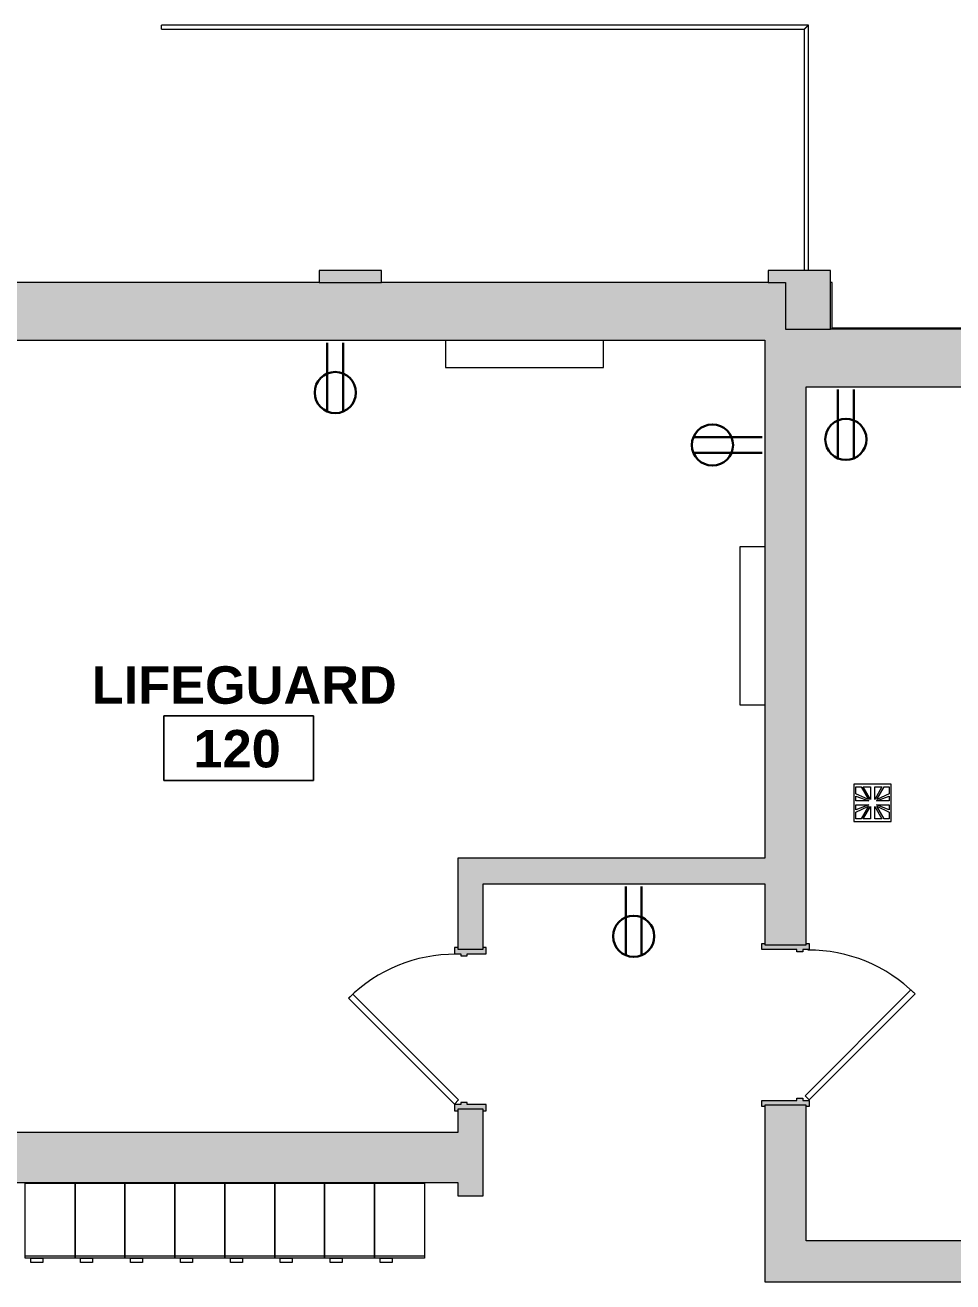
# Model space of a CAD drawing. Header units: inches. Extents: x -1569 to 1282, y -721 to 887.
# Drawn here: x 129 to 352.1, y 210.1 to 512.2 of the extents above; entities that cross this region are included whole.
import ezdxf

# ---------------------------------------------------------------- set-up
doc = ezdxf.new("R2010")
doc.units = ezdxf.units.IN
doc.header["$MEASUREMENT"] = 0
for name, color, linetype, lineweight in [('A-ANNO-NOTE', 131, 'Continuous', 13), ('A-AREA-IDEN', 2, 'Continuous', 9), ('A-DOOR', 31, 'Continuous', 13), ('A-FLOR', 192, 'Continuous', 13), ('A-FLOR-HRAL', 11, 'Continuous', 13), ('A-WALL', 113, 'Continuous', 13), ('A-WALL-PATT', 111, 'Continuous', 13), ('I-WALL', 2, 'Continuous', 13), ('M-EQPM', 50, 'Continuous', 13), ('P-SANR-FIXT', 6, 'Continuous', 13), ('Q-SPCQ', 91, 'Continuous', 13)]:
    doc.layers.add(name, color=color, linetype=linetype, lineweight=lineweight)
doc.styles.add('Swis721 Lt BT_B', font='', dxfattribs={"height": 9})
doc.styles.get('Swis721 Lt BT_B').set_extended_font_data('Swis721 Lt BT', bold=True)

# ---------------------------------------------------------------- blocks, each defined once
blk = doc.blocks.new('Door - Single - Solid Door 36_ x 84_-7220078-FIRST FLOOR POWER _ SIGNAL')
at = {"layer": 'A-DOOR'}
h = blk.add_hatch(color=250, dxfattribs=at)
h.paths.add_polyline_path([(-15.63, 3.15), (-15.26, 3.15), (-15.26, -2.97), (-15.63, -2.97), (-15.63, -3.72), (-14.13, -3.72), (-14.13, 0.9), (-13.63, 0.9), (-13.63, 2.4), (-14.13, 2.4), (-14.13, 3.9), (-15.63, 3.9)], flags=0)
h.paths.add_polyline_path([(21.62, 2.4), (21.62, 0.9), (22.12, 0.9), (22.12, -3.72), (23.62, -3.72), (23.62, -2.97), (23.24, -2.97), (23.24, 3.15), (23.62, 3.15), (23.62, 3.9), (22.12, 3.9), (22.12, 2.4)], flags=0)
at = {"layer": 'A-DOOR', "color": 8, "lineweight": 20}
for p, q in [((-14.01, 3.9), (11.45, 29.36)), ((12.42, 28.38), (-13.03, 2.93)), ((11.45, 29.36), (12.42, 28.38)), ((-15.63, 3.9), (-15.63, 3.15)), ((-14.13, 3.9), (-15.63, 3.9)), ((-14.13, 2.4), (-14.13, 3.9)), ((-13.03, 2.93), (-14.01, 3.9)), ((23.62, 3.9), (22.12, 3.9)), ((22.12, 3.9), (22.12, 2.4)), ((23.62, 3.15), (23.62, 3.9)), ((-13.63, 2.4), (-14.13, 2.4)), ((-14.13, -3.72), (-14.13, 0.9)), ((-14.13, 0.9), (-13.63, 0.9)), ((-13.63, 0.9), (-13.63, 2.4)), ((22.12, 2.4), (21.62, 2.4)), ((21.62, 2.4), (21.62, 0.9)), ((21.62, 0.9), (22.12, 0.9)), ((22.12, 0.9), (22.12, -3.72)), ((-15.63, -2.97), (-15.63, -3.72)), ((23.62, -3.72), (23.62, -2.97)), ((-15.63, -3.72), (-14.13, -3.72)), ((22.12, -3.72), (23.62, -3.72))]:
    blk.add_line(p, q, dxfattribs=at)
at = {"layer": 'A-DOOR', "lineweight": 9}
blk.add_arc((-14.01, 3.9), 36, 359.5, 45, dxfattribs=at)
blk = doc.blocks.new('Door - Single - Solid Door 36_ x 84_-7221003-FIRST FLOOR POWER _ SIGNAL')
at = {"layer": 'A-DOOR'}
h = blk.add_hatch(color=250, dxfattribs=at)
h.paths.add_polyline_path([(-15.63, 4.85), (-15.26, 4.85), (-15.26, -5.03), (-15.63, -5.03), (-15.63, -5.78), (-14.13, -5.78), (-14.13, -4.28), (-13.63, -4.28), (-13.63, -2.78), (-14.13, -2.78), (-14.13, 5.6), (-15.63, 5.6)], flags=0)
h.paths.add_polyline_path([(21.62, -2.78), (21.62, -4.28), (22.12, -4.28), (22.13, -5.78), (23.62, -5.78), (23.62, -5.03), (23.24, -5.03), (23.24, 4.85), (23.62, 4.85), (23.62, 5.6), (22.12, 5.6), (22.12, -2.78)], flags=0)
at = {"layer": 'A-DOOR', "color": 8, "lineweight": 20}
for p, q in [((-15.63, 5.6), (-14.13, 5.6)), ((-15.63, 4.85), (-15.63, 5.6)), ((-14.13, 5.6), (-14.13, -2.78)), ((22.12, 5.6), (23.62, 5.6)), ((22.12, -2.78), (22.12, 5.6)), ((23.62, 5.6), (23.62, 4.85)), ((-14.13, -2.78), (-13.63, -2.78)), ((-13.63, -2.78), (-13.63, -4.28)), ((21.62, -2.78), (22.12, -2.78)), ((21.62, -4.28), (21.62, -2.78)), ((-15.63, -5.78), (-15.63, -5.03)), ((-14.13, -5.78), (-15.63, -5.78)), ((-14.13, -4.28), (-14.13, -5.78)), ((-13.63, -4.28), (-14.13, -4.28)), ((-13.03, -4.8), (-14.01, -5.78)), ((-14.01, -5.78), (11.45, -31.23)), ((12.42, -30.26), (-13.03, -4.8)), ((22.12, -4.28), (21.62, -4.28)), ((22.12, -5.78), (22.12, -4.28)), ((23.62, -5.78), (22.12, -5.78)), ((23.62, -5.03), (23.62, -5.78)), ((11.45, -31.23), (12.42, -30.26))]:
    blk.add_line(p, q, dxfattribs=at)
at = {"layer": 'A-DOOR', "lineweight": 9}
blk.add_arc((-14.01, -5.78), 36, 315, 0.5, dxfattribs=at)
blk = doc.blocks.new('Floor Drain 9L x 9W - Floor Drain 9L x 9W-V6-FIRST FLOOR POWER _ SIGNAL')
at = {"layer": 'P-SANR-FIXT', "lineweight": 9}
for p, q in [((4.5, 4.5), (-4.5, 4.5)), ((-4.5, 4.5), (-4.5, -4.5)), ((-4, 2.21), (-4, 3.83)), ((-4, 3.83), (-2.75, 3.83)), ((-2.75, 3.83), (-0.99, 0.8)), ((-0.5, 0.83), (-2.25, 3.83)), ((-2.25, 3.83), (-0.5, 3.83)), ((-0.5, 3.83), (-0.5, 0.83)), ((0.5, 3.83), (2.25, 3.83)), ((2.25, 3.83), (0.5, 0.83)), ((0.5, 0.83), (0.5, 3.83)), ((0.99, 0.8), (2.75, 3.83)), ((2.75, 3.83), (4, 3.83)), ((4, 3.83), (4, 2.21)), ((4.5, -4.5), (4.5, 4.5)), ((-0.99, 0.8), (-4, 2.21)), ((-4, 1.63), (-0.91, 0.5)), ((-4, 0.5), (-4, 1.63)), ((-0.91, 0.5), (-4, 0.5)), ((0.91, 0.5), (4, 1.63)), ((4, 0.5), (0.91, 0.5)), ((4, 2.21), (0.99, 0.8)), ((4, 1.63), (4, 0.5)), ((-4, -1.63), (-4, -0.5)), ((-4, -0.5), (-0.91, -0.5)), ((-0.91, -0.5), (-4, -1.63)), ((-4, -2.21), (-0.99, -0.8)), ((-4, -3.83), (-4, -2.21)), ((-0.99, -0.8), (-2.75, -3.83)), ((-2.25, -3.83), (-0.5, -0.83)), ((-0.5, -0.83), (-0.5, -3.83)), ((0.5, -3.83), (0.5, -0.83)), ((0.5, -0.83), (2.25, -3.83)), ((4, -1.63), (0.91, -0.5)), ((0.91, -0.5), (4, -0.5)), ((2.75, -3.83), (0.99, -0.8)), ((0.99, -0.8), (4, -2.21)), ((4, -0.5), (4, -1.63)), ((4, -2.21), (4, -3.83)), ((-4.5, -4.5), (4.5, -4.5)), ((-2.75, -3.83), (-4, -3.83)), ((-0.5, -3.83), (-2.25, -3.83)), ((2.25, -3.83), (0.5, -3.83)), ((4, -3.83), (2.75, -3.83))]:
    blk.add_line(p, q, dxfattribs=at)
blk = doc.blocks.new('Heater 38W x 6_5D x 16H - Heater 38W x 6_5D x 16H-V13-FIRST FLOOR POWER _ SIGNAL')
at = {"layer": 'M-EQPM', "lineweight": 9}
for p, q in [((19, 3.25), (-19, 3.25)), ((-19, 3.25), (-19, -2.8125)), ((19, -2.8125), (19, 3.25))]:
    blk.add_line(p, q, dxfattribs=at)
blk = doc.blocks.new('Heater 38W x 6_5D x 16H - Heater 38W x 6_5D x 16H-V9-FIRST FLOOR POWER _ SIGNAL')
at = {"layer": 'M-EQPM', "lineweight": 9}
for p, q in [((19, 3.25), (-19, 3.25)), ((-19, 3.25), (-19, -3.25)), ((19, -3.25), (19, 3.25)), ((-19, -3.25), (19, -3.25))]:
    blk.add_line(p, q, dxfattribs=at)
blk = doc.blocks.new('Railing - Railing-6981339-FIRST FLOOR POWER _ SIGNAL')
at = {"layer": 'A-FLOR-HRAL', "lineweight": 9}
for p, q in [((317.35, 512.21), (161.85, 512.21)), ((161.85, 511.21), (161.85, 512.21)), ((161.85, 511.21), (316.35, 511.21)), ((316.35, 511.21), (316.35, 453.21)), ((317.35, 453.21), (317.35, 512.21))]:
    blk.add_line(p, q, dxfattribs=at)
blk.add_open_spline([(317.35, 512.21), (317.35, 512.21), (317.34, 512.2), (317.31, 512.18), (317.28, 512.15), (317.25, 512.12), (317.22, 512.09), (317.19, 512.06), (317.15, 512.02), (317.11, 511.97), (317.07, 511.93), (317.04, 511.9), (317.01, 511.87), (316.98, 511.84), (316.95, 511.81), (316.91, 511.78), (316.88, 511.74), (316.85, 511.71), (316.82, 511.68), (316.78, 511.65), (316.75, 511.61), (316.72, 511.58), (316.69, 511.55), (316.66, 511.52), (316.63, 511.49), (316.6, 511.46), (316.57, 511.43), (316.53, 511.4), (316.5, 511.37), (316.47, 511.34), (316.44, 511.31), (316.41, 511.28), (316.38, 511.25), (316.36, 511.22), (316.35, 511.21), (316.35, 511.21)], degree=3, knots=[0, 0, 0, 0, 0.083333, 0.125, 0.166667, 0.208333, 0.229167, 0.25, 0.291667, 0.333333, 0.354167, 0.375, 0.395833, 0.416667, 0.4375, 0.458333, 0.479167, 0.5, 0.520833, 0.541667, 0.5625, 0.583333, 0.604167, 0.625, 0.645833, 0.666667, 0.6875, 0.708333, 0.75, 0.770833, 0.791667, 0.833333, 0.875, 0.916667, 1, 1, 1, 1], dxfattribs=at)
blk = doc.blocks.new('Heavy_Duty_Plastic_Lockers-Salsbury_Industries-42000_Series-1_Wide_Units - 42168-7279714-FIRST FLOOR POWER _ SIGNAL')
at = {"layer": 'Q-SPCQ', "lineweight": 9}
for p, q in [((-5.82, -9), (-5.82, 9)), ((-5.82, 9), (6.18, 9)), ((6.18, 9), (6.18, -9)), ((6.18, -8.5), (-5.82, -8.5)), ((6.18, -9), (-5.82, -9)), ((-4.48, -10), (-4.48, -9)), ((-4.48, -9), (-1.6, -9)), ((-4.48, -10), (-4.48, -9)), ((-4.48, -9), (-1.6, -9)), ((-1.6, -9), (-1.6, -10)), ((-1.6, -9), (-1.6, -10)), ((-1.6, -10), (-4.48, -10)), ((-1.6, -10), (-4.48, -10))]:
    blk.add_line(p, q, dxfattribs=at)
blk = doc.blocks.new('Room Tag - Room Name and Number-3379422-FIRST FLOOR POWER _ SIGNAL')
at = {"layer": 'A-AREA-IDEN'}
for p, q in [((-0.1881, -0.1636), (-0.1881, -0.0018)), ((-0.1881, -0.0018), (0.1869, -0.0018)), ((0.1869, -0.0018), (-0.1881, -0.0018)), ((-0.1881, -0.0018), (-0.1881, -0.1636)), ((0.1869, -0.0018), (0.1869, -0.1636)), ((0.1869, -0.1636), (0.1869, -0.0018)), ((0.1869, -0.1636), (-0.1881, -0.1636)), ((-0.1881, -0.1636), (0.1869, -0.1636))]:
    blk.add_line(p, q, dxfattribs=at)

msp = doc.modelspace()

# ---------------------------------------------------------------- hatches: boundary and pattern name
at = {"layer": 'A-WALL'}
for points in [[(214.71, 450.38), (214.71, 453.21), (199.71, 453.21), (199.71, 450.38)], [(312.72, 439.13), (322.71, 439.13), (322.71, 453.21), (307.71, 453.21), (307.71, 450.38), (311.85, 450.38), (311.85, 439.13)]]:
    msp.add_hatch(color=250, dxfattribs=at).paths.add_polyline_path(points, flags=0)
at = {"layer": 'A-WALL-PATT', "lineweight": 9}
for points in [[(306.91, 436.5), (311.85, 436.5), (311.85, 450.38), (91.76, 450.38), (91.76, 436.5), (221.3, 436.5)], [(805.07, 425.25), (805.07, 439.13), (311.85, 439.13), (311.85, 425.25), (769.79, 425.25)], [(306.91, 305.81), (306.91, 311.93), (233.04, 311.93), (233.04, 305.81), (239.16, 305.81)], [(221.3, 234.01), (233.04, 234.01), (233.04, 246.01), (87.19, 246.01), (87.19, 234.01)]]:
    msp.add_hatch(color=7, dxfattribs=at).paths.add_polyline_path(points, flags=0)
h = msp.add_hatch(color=7, dxfattribs=at)
h.paths.add_polyline_path([(316.79, 210.12), (316.79, 252.62), (306.91, 252.62), (306.91, 210.12)], flags=0)
h.paths.add_polyline_path([(306.91, 291.12), (316.79, 291.12), (316.79, 425.25), (311.85, 425.25), (311.85, 436.5), (306.91, 436.5), (306.91, 305.81)], flags=0)
h = msp.add_hatch(color=7, dxfattribs=at)
h.paths.add_polyline_path([(233.04, 230.81), (239.16, 230.81), (239.16, 251.62), (233.04, 251.62), (233.04, 234.01)], flags=0)
h.paths.add_polyline_path([(239.16, 290.12), (239.16, 305.81), (233.04, 305.81), (233.04, 290.12)], flags=0)
h = msp.add_hatch(color=7, dxfattribs=at)
h.paths.add_polyline_path([(815.5, 210.12), (830.12, 210.12), (830.12, 219.99), (410.04, 219.99), (410.04, 210.12), (769.79, 210.12)], flags=0)
h.paths.add_polyline_path([(371.54, 210.12), (371.54, 219.99), (316.79, 219.99), (316.79, 210.12)], flags=0)

# ---------------------------------------------------------------- linework, layer by layer
at = {"layer": 'A-ANNO-NOTE', "lineweight": 30}
for p, q in [((201.69, 435.85), (201.69, 419.32)), ((205.52, 435.85), (205.52, 419.32)), ((205.52, 435.85), (205.52, 419.32)), ((324.44, 424.6), (324.44, 408.07)), ((328.27, 424.6), (328.27, 408.07)), ((328.27, 424.6), (328.27, 408.07)), ((306.26, 413.2), (289.73, 413.2)), ((306.26, 409.37), (289.73, 409.37)), ((306.26, 409.37), (289.73, 409.37)), ((273.44, 305.15), (273.44, 288.63)), ((277.27, 305.15), (277.27, 288.63)), ((277.27, 305.15), (277.27, 288.63))]:
    msp.add_line(p, q, dxfattribs=at)
for centre in [(203.61, 423.89), (326.36, 412.64), (294.29, 411.28), (275.36, 293.19)]:
    msp.add_circle(centre, 4.95, dxfattribs=at)
at = {"layer": 'A-FLOR'}
for p, q in [((323.07, 450.38), (322.71, 450.38)), ((323.07, 439.38), (323.07, 450.38)), ((805.07, 439.38), (323.07, 439.38))]:
    msp.add_line(p, q, dxfattribs=at)
at = {"layer": 'A-WALL', "color": 8, "lineweight": 20}
for p, q in [((214.71, 453.21), (199.71, 453.21)), ((199.71, 453.21), (199.71, 450.38)), ((214.71, 450.38), (214.71, 453.21)), ((322.71, 453.21), (307.71, 453.21)), ((307.71, 453.21), (307.71, 450.38)), ((322.71, 439.13), (322.71, 453.21)), ((199.71, 450.38), (116.07, 450.38)), ((307.71, 450.38), (214.71, 450.38)), ((805.07, 439.13), (322.71, 439.13)), ((100.88, 436.5), (306.91, 436.5)), ((306.91, 436.5), (306.91, 311.93)), ((316.79, 425.25), (818.95, 425.25)), ((316.79, 291.12), (316.79, 425.25)), ((306.91, 305.81), (306.91, 291.12)), ((306.91, 291.12), (316.79, 291.12)), ((316.79, 252.62), (306.91, 252.62)), ((306.91, 252.62), (306.91, 210.12)), ((316.79, 219.99), (316.79, 252.62)), ((233.04, 246.01), (87.19, 246.01)), ((87.19, 234.01), (233.04, 234.01)), ((371.54, 219.99), (316.79, 219.99)), ((306.91, 210.12), (371.54, 210.12))]:
    msp.add_line(p, q, dxfattribs=at)
at = {"layer": 'A-WALL', "lineweight": 9}
for p, q in [((199.71, 450.38), (214.71, 450.38)), ((307.71, 450.38), (311.85, 450.38)), ((311.85, 450.38), (311.85, 439.13)), ((311.85, 439.13), (322.71, 439.13))]:
    msp.add_line(p, q, dxfattribs=at)
at = {"layer": 'I-WALL', "color": 8, "lineweight": 20}
for p, q in [((306.91, 311.93), (233.04, 311.93)), ((233.04, 311.93), (233.04, 290.12)), ((239.16, 305.81), (306.91, 305.81)), ((239.16, 290.12), (239.16, 305.81)), ((233.04, 290.12), (239.16, 290.12)), ((233.04, 251.62), (233.04, 246.01)), ((239.16, 251.62), (233.04, 251.62)), ((239.16, 230.81), (239.16, 251.62)), ((233.04, 234.01), (233.04, 230.81)), ((233.04, 230.81), (239.16, 230.81))]:
    msp.add_line(p, q, dxfattribs=at)

# ---------------------------------------------------------------- block references
at = {"layer": 'A-AREA-IDEN', "xscale": 95.99999999999994, "yscale": 95.99999999999994, "zscale": 95.99999999999994}
msp.add_blockref('Room Tag - Room Name and Number-3379422-FIRST FLOOR POWER _ SIGNAL', (180.43, 346.38), dxfattribs=at)
at = {"layer": 'A-DOOR', "rotation": 89.99999999999991}
for name, p in [('Door - Single - Solid Door 36_ x 84_-7220078-FIRST FLOOR POWER _ SIGNAL', (236.19, 266.87)), ('Door - Single - Solid Door 36_ x 84_-7221003-FIRST FLOOR POWER _ SIGNAL', (311.76, 267.87))]:
    msp.add_blockref(name, p, dxfattribs=at)
at = {"layer": 'A-FLOR-HRAL', "lineweight": 9}
msp.add_blockref('Railing - Railing-6981339-FIRST FLOOR POWER _ SIGNAL', (0, 0), dxfattribs=at)
at = {"layer": 'M-EQPM', "lineweight": 9}
for name, p, rotation in [('Heater 38W x 6_5D x 16H - Heater 38W x 6_5D x 16H-V9-FIRST FLOOR POWER _ SIGNAL', (249.1, 433.19), 180), ('Heater 38W x 6_5D x 16H - Heater 38W x 6_5D x 16H-V13-FIRST FLOOR POWER _ SIGNAL', (304.1, 367.79), 89.99999999999991)]:
    msp.add_blockref(name, p, dxfattribs=dict(at, rotation=rotation))
at = {"layer": 'P-SANR-FIXT', "lineweight": 9}
msp.add_blockref('Floor Drain 9L x 9W - Floor Drain 9L x 9W-V6-FIRST FLOOR POWER _ SIGNAL', (332.79, 325.25), dxfattribs=at)
at = {"layer": 'Q-SPCQ', "lineweight": 9}
for p in [(134.87, 224.81), (146.87, 224.81), (158.87, 224.81), (170.87, 224.81), (182.87, 224.81), (194.87, 224.81), (206.87, 224.81), (218.87, 224.81)]:
    msp.add_blockref('Heavy_Duty_Plastic_Lockers-Salsbury_Industries-42000_Series-1_Wide_Units - 42168-7279714-FIRST FLOOR POWER _ SIGNAL', p, dxfattribs=at)

# ---------------------------------------------------------------- texts
at = {"layer": 'A-AREA-IDEN', "char_height": 9, "attachment_point": 1, "style": 'Swis721 Lt BT_B'}
for s, insert, width in [('LIFEGUARD', (145.06, 358.09), 85.446), ('120', (169.53, 342.78), 25.452)]:
    msp.add_mtext(s, dxfattribs=dict(at, insert=insert, width=width))

doc.saveas('drawing.dxf')
